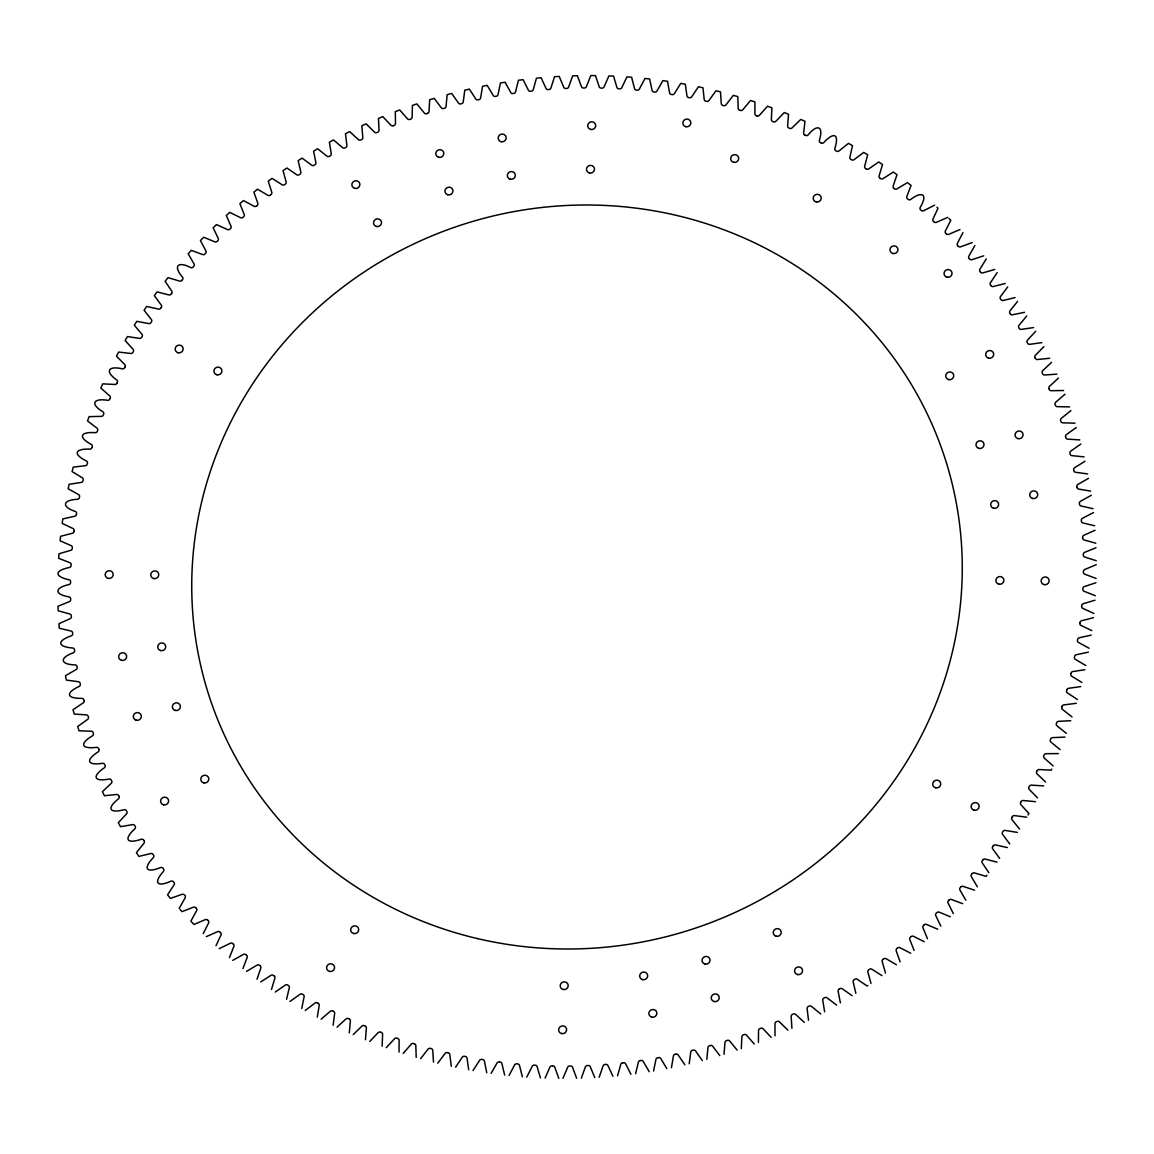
<?xml version="1.0" encoding="UTF-8"?>
<svg xmlns="http://www.w3.org/2000/svg" width="1154" height="1154" viewBox="0 0 1154 1154"><rect width="100%" height="100%" fill="white"/><g stroke="black" fill="none" stroke-linecap="round" stroke-linejoin="round"><path stroke-width="1.5" d="M382.133 1046.188L382.623 1034.474A2.149 2.063 -17.3 0 0 381.209 1032.441L380.935 1032.34M1096.112 578.471L1084.803 574.202A2.149 2.063 -17.3 0 1 1083.404 572.153L1083.418 571.518A2.149 2.063 -17.3 0 1 1084.861 569.441L1096.3 564.652M365.457 1039.74L366.366 1028.026A2.149 2.063 -17.3 0 0 365.025 1025.949L364.722 1025.819M1081.702 606.009L1081.673 606.239A2.149 2.063 -17.3 0 0 1082.914 608.418L1093.862 613.452M1081.716 605.72L1081.731 605.648A2.149 2.063 -17.3 0 1 1083.317 603.672L1095.016 600.224M1079.913 623.016L1079.884 623.261A2.149 2.063 -17.3 0 0 1081.038 625.482L1091.828 630.603M74.058 531.258L74.116 530.696A2.149 2.063 -17.3 0 0 72.962 528.518L62.172 523.397L62.446 521.435L62.806 518.896L74.693 516.242A2.149 2.063 -17.3 0 0 76.424 514.367M1079.884 623.304L1079.956 622.67A2.149 2.063 -17.3 0 1 1081.615 620.737L1093.415 617.693M706.839 1059.329L707.95 1047.63A2.149 2.063 -17.3 0 1 709.638 1045.726L710.2 1045.567M76.438 514.338L76.525 513.746A2.149 2.063 -17.3 0 0 75.443 511.51C60.758 506.548 62.965 499.855 77.621 499.293A2.149 2.063 -17.3 0 0 79.424 497.489L79.539 496.855A2.149 2.063 -17.3 0 0 78.544 494.59L68.158 488.748L68.576 486.8L69.125 484.291L81.155 482.444A2.149 2.063 -17.3 0 0 83.016 480.699L83.16 480.064A2.149 2.063 -17.3 0 0 82.251 477.77L72.096 471.582L72.572 469.649L73.207 467.154L85.295 465.711A2.149 2.063 -17.3 0 0 87.214 464.023L87.387 463.403A2.149 2.063 -17.3 0 0 86.55 461.066C72.313 454.041 75.068 448.545 90.026 449.108A2.149 2.063 -17.3 0 0 92.017 447.478L92.031 447.406M689.212 1063.815L690.741 1052.145A2.149 2.063 -17.3 0 1 692.501 1050.299L693.136 1050.14A2.149 2.063 -17.3 0 1 695.545 1050.948L702.281 1060.54M1089.102 648.245L1078.557 642.489A2.149 2.048 -17.3 0 1 1077.475 640.254L1077.576 639.633A2.149 2.063 -17.3 0 1 1079.307 637.758L1091.194 635.104M1088.395 652.169L1076.379 654.707A2.149 2.063 -17.3 0 0 1074.59 656.511L1074.461 657.145A2.149 2.063 -17.3 0 0 1075.456 659.41L1085.784 665.526M671.44 1067.71L673.402 1056.098A2.149 2.063 -17.3 0 1 675.22 1054.309L675.494 1054.251M1070.941 673.503L1070.984 673.301A2.149 2.063 -17.3 0 1 1072.845 671.556L1084.875 669.709M653.568 1071.013L655.934 1059.459A2.149 2.063 -17.3 0 1 657.823 1057.728L657.982 1057.699M1080.865 686.572L1068.705 688.289A2.149 2.063 -17.3 0 0 1066.786 689.977L1066.743 690.135M271.478 989.468L274.883 978.145A2.149 2.063 -17.3 0 0 274.017 975.822M1066.729 690.207L1066.642 690.525A2.149 2.063 -17.3 0 0 1067.45 692.934L1077.36 699.468M635.594 1073.71L638.378 1062.228A2.149 2.063 -17.3 0 1 640.326 1060.569L640.484 1060.54M1076.249 703.305L1063.974 704.892A2.149 2.063 -17.3 0 0 1061.983 706.522L1061.882 706.868M257.01 979.27L260.818 968.047A2.149 2.063 -17.3 0 0 260.039 965.71L260.039 965.71M92.176 446.944L92.205 446.872A2.149 2.063 -17.3 0 0 91.454 444.521C77.549 437.092 80.434 431.582 95.364 432.663A2.149 2.063 -17.3 0 0 97.398 431.106L97.614 430.5A2.149 2.063 -17.3 0 0 96.95 428.12L87.545 420.921L88.238 419.032L89.146 416.623L101.278 416.392A2.149 2.063 -17.3 0 0 103.37 414.906L103.6 414.3A2.149 2.063 -17.3 0 0 103.038 411.906C89.752 403.929 93.387 397.957 107.784 400.323A2.149 2.063 -17.3 0 0 109.918 398.895L110.005 398.721M1061.983 706.551L1061.795 707.128A2.149 2.063 -17.3 0 0 1062.545 709.479L1072.023 716.908M617.549 1075.802L620.751 1064.421A2.149 2.063 -17.3 0 1 622.742 1062.82L622.828 1062.805M242.931 968.581L247.144 957.488A2.149 2.063 -17.3 0 0 246.451 955.108M1056.516 723.169L1056.4 723.471A2.149 2.063 -17.3 0 0 1057.05 725.88L1066.354 733.353M1064.954 737.117L1052.722 737.608A2.149 2.063 -17.3 0 0 1050.63 739.094L1050.4 739.7A2.149 2.063 -17.3 0 0 1050.962 742.094L1060.093 749.624M581.342 1078.153L585.338 1067.003A2.149 2.063 -17.3 0 1 587.444 1065.531L588.107 1065.503A2.149 2.063 -17.3 0 1 590.271 1066.786L594.772 1077.562M1058.463 753.605L1046.216 753.677A2.149 2.063 -17.3 0 0 1044.081 755.105L1043.865 755.625A2.149 2.063 -17.3 0 0 1044.312 758.12L1053.155 765.939M216 945.775L221.005 934.971A2.149 2.063 -17.3 0 0 220.486 932.562L220.457 932.533M1051.741 769.083L1051.265 770.136L1039.148 769.53A2.149 2.063 -17.3 0 0 1036.97 770.886L1036.754 771.319M203.205 933.687L208.585 923.056A2.149 2.063 -17.3 0 0 208.153 920.632L207.749 920.228M117.073 383.041L117.319 382.537A2.149 2.063 -17.3 0 0 116.915 380.084C104.336 371.314 108.332 365.515 122.483 368.847A2.149 2.063 -17.3 0 0 124.719 367.563L124.92 367.174M117.03 383.114L117.059 383.085A2.149 2.048 -17.3 0 1 114.852 384.47L102.735 383.864L101.913 385.696L100.845 388.061L109.688 395.88A2.149 2.063 -17.3 0 1 110.178 398.303M545.106 1078.067L549.895 1067.19A2.149 2.063 -17.3 0 1 552.102 1065.878L552.348 1065.878M1043.721 785.903L1031.517 785.153A2.149 2.063 -17.3 0 0 1029.281 786.437L1029.007 786.97A2.149 2.063 -17.3 0 0 1029.296 789.466L1037.533 797.876M124.993 367.03L125.007 366.986A2.149 2.063 -17.3 0 0 124.704 364.534L116.467 356.124L117.694 353.831L118.646 352.057L130.676 353.47A2.149 2.063 -17.3 0 0 132.941 352.273L133.186 351.84A2.149 2.063 -17.3 0 0 133.042 349.244L125.122 340.545L126.421 338.295L127.445 336.564L139.403 338.382A2.149 2.063 -17.3 0 0 141.711 337.242L142.057 336.694A2.149 2.063 -17.3 0 0 141.928 334.227L134.326 325.255L135.407 323.538L136.792 321.346L148.664 323.567A2.149 2.063 -17.3 0 0 151.015 322.514L151.376 321.98A2.149 2.063 -17.3 0 0 151.333 319.499L144.077 310.282L145.202 308.594L146.673 306.445L158.444 309.07A2.149 2.063 -17.3 0 0 160.839 308.104L161.041 307.801M1035.484 801.684L1023.324 800.53A2.149 2.063 -17.3 0 0 1021.059 801.727M1021.03 801.77L1020.814 802.16A2.149 2.063 -17.3 0 0 1020.958 804.756L1028.878 813.455L1028.012 814.955M509.029 1075.542L514.583 1064.998A2.149 2.063 -17.3 0 1 516.877 1063.829L517.526 1063.887A2.149 2.063 -17.3 0 1 519.488 1065.445L522.358 1076.769M1026.699 817.191L1014.597 815.618A2.149 2.063 -17.3 0 0 1012.289 816.744L1012.116 817.032M491.099 1073.379L497.028 1063.007A2.149 2.063 -17.3 0 1 499.365 1061.911M1019.516 828.99L1012.072 819.773A2.149 2.063 -17.3 0 1 1011.943 817.306M1017.352 832.409L1005.336 830.433A2.149 2.063 -17.3 0 0 1002.985 831.486L1002.624 832.02A2.149 2.063 -17.3 0 0 1002.667 834.501L1009.764 843.963M1007.716 286.928L1000.532 296.535A2.149 2.063 -17.3 0 0 1000.518 299.016L1000.879 299.535A2.149 2.063 -17.3 0 0 1003.23 300.458L1015.073 297.602M161.185 307.599L161.142 307.671A2.149 2.063 -17.3 0 0 161.257 305.089L154.347 295.626L155.718 293.751L157.088 291.875L168.744 294.905A2.149 2.063 -17.3 0 0 171.167 294.01L171.383 293.722M992.93 846.228L993.161 845.896A2.149 2.063 -17.3 0 1 995.556 844.93L1007.327 847.555M455.585 1067.219L462.235 1057.252A2.149 2.063 -17.3 0 1 464.644 1056.314L465.278 1056.444A2.149 2.063 -17.3 0 1 467.053 1058.204L468.683 1069.772M1017.583 301.367L1010.168 310.614A2.149 2.063 -17.3 0 0 1009.952 313.224L1010.168 313.556M171.528 293.52L171.456 293.621A2.149 2.063 -17.3 0 0 171.701 291.01L165.137 281.302L166.739 279.254L168.008 277.652L179.534 281.071A2.149 2.063 -17.3 0 0 181.986 280.263M982.746 860.119L982.544 860.379A2.149 2.063 -17.3 0 0 982.299 862.99L988.863 872.698M986.901 875.208L985.992 876.348L974.466 872.929A2.149 2.063 -17.3 0 0 972.014 873.737L971.625 874.213M182.058 280.162L182.39 279.758A2.149 2.063 -17.3 0 0 182.62 277.277C172.682 265.766 178.005 261.006 190.814 267.598A2.149 2.063 -17.3 0 0 193.281 266.877L193.713 266.386A2.149 2.063 -17.3 0 0 194.031 263.92L188.203 253.779L189.761 252.048L191.319 250.331L202.556 254.515A2.149 2.063 -17.3 0 0 205.051 253.866L205.499 253.39A2.149 2.063 -17.3 0 0 205.917 250.937L200.45 240.595L201.863 239.123L203.695 237.248L214.759 241.821A2.149 2.063 -17.3 0 0 217.269 241.258L217.745 240.797A2.149 2.063 -17.3 0 0 218.236 238.359L213.158 227.828L215.048 225.996L216.519 224.583L227.41 229.531A2.149 2.063 -17.3 0 0 229.934 229.055L230.425 228.607A2.149 2.063 -17.3 0 0 231.002 226.184L226.314 215.481L227.828 214.11L229.79 212.35L240.479 217.659A2.149 2.063 -17.3 0 0 243.018 217.269L243.523 216.837A2.149 2.063 -17.3 0 0 244.186 214.442L239.888 203.58L241.907 201.878L243.48 200.565L253.952 206.234A2.149 2.063 -17.3 0 0 256.52 205.931L256.837 205.672M420.662 1058.665L428.004 1049.159A2.149 2.063 -17.3 0 1 430.471 1048.395L431.091 1048.568A2.149 2.063 -17.3 0 1 432.736 1050.428L433.515 1062.113M977.395 886.863L971.379 876.708A2.149 2.063 -17.3 0 1 971.61 874.242M1035.686 331.27L1027.507 340.127A2.149 2.063 -17.3 0 0 1027.219 342.594L1027.522 343.156A2.149 2.063 -17.3 0 0 1029.772 344.31L1041.831 342.651M960.691 887.152L960.719 887.123A2.149 2.063 -17.3 0 1 963.186 886.402L974.582 890.196M960.532 887.339L960.287 887.614A2.149 2.063 -17.3 0 0 959.969 890.08L965.797 900.221M1043.894 346.662L1035.412 355.259A2.149 2.063 -17.3 0 0 1035.051 357.711M948.833 900.25L948.53 900.582A2.149 2.063 -17.3 0 0 948.083 903.063L953.348 913.607M1051.554 362.356L1042.769 370.65A2.149 2.063 -17.3 0 0 1042.307 373.103L1042.567 373.68A2.149 2.063 -17.3 0 0 1044.716 374.992L1056.848 374.141M369.756 1041.456L378.079 1032.729A2.149 2.063 -17.3 0 1 380.589 1032.21L380.892 1032.325M937.697 929.215L926.59 924.469A2.149 2.063 -17.3 0 0 924.065 924.945L924.065 924.945M924.008 925.003L923.647 925.335A2.149 2.063 -17.3 0 0 922.998 927.816L927.47 938.721M353.254 1034.59L361.88 1026.137A2.149 2.063 -17.3 0 1 364.419 1025.69M910.823 936.86L910.982 936.731A2.149 2.063 -17.3 0 1 913.521 936.341L924.21 941.65M337.04 1027.147L345.955 1018.982A2.149 2.063 -17.3 0 1 348.508 1018.636L348.652 1018.708M910.751 953.247L900.048 947.766A2.149 2.063 -17.3 0 0 897.48 948.069L897.293 948.227M256.52 205.931L256.967 205.571A2.149 2.063 -17.3 0 0 257.789 203.133L253.88 192.127L255.957 190.497L257.573 189.227L267.829 195.257A2.149 2.063 -17.3 0 0 270.397 195.04M321.115 1019.17L330.318 1011.308A2.149 2.063 -17.3 0 1 332.871 1011.034L333.275 1011.236M1076.278 427.514L1066.426 434.582A2.149 2.063 -17.3 0 0 1065.604 436.948M883.084 959.349L883.603 958.96A2.149 2.063 -17.3 0 1 886.171 958.743L896.427 964.773M885.493 973.038L882.233 961.715A2.149 2.063 -17.3 0 1 883.084 959.349M881.944 975.62L871.919 969.259A2.149 2.063 -17.3 0 0 869.351 969.389L868.818 969.764A2.149 2.063 -17.3 0 0 867.88 972.101L870.967 983.367M867.822 985.502L867.087 985.992L857.307 979.284A2.149 2.063 -17.3 0 0 854.739 979.328L854.494 979.486M1085.02 461.254L1074.691 467.658A2.149 2.063 -17.3 0 0 1073.71 469.966M275.287 992.036L285.254 985.112A2.149 2.063 -17.3 0 1 287.822 985.112L288.37 985.458A2.149 2.063 -17.3 0 1 289.308 987.737L286.553 999.321M852.128 995.714L842.348 988.834A2.149 2.063 -17.3 0 0 839.795 988.79L839.29 989.093M1088.467 478.362L1077.923 484.406A2.149 2.063 -17.3 0 0 1076.87 486.685L1076.942 487.161M839.232 989.122L839.261 989.108A2.149 2.048 -17.3 0 0 838.136 991.401L840.4 1002.855M260.717 981.953L270.93 975.375A2.149 2.063 -17.3 0 1 273.498 975.462L273.887 975.736M836.592 1005.091L827.086 997.864A2.149 2.063 -17.3 0 0 824.519 997.734L823.942 998.066A2.149 2.063 -17.3 0 0 822.773 1000.302L824.62 1011.842M246.538 971.394L256.967 965.162A2.149 2.063 -17.3 0 1 259.52 965.321L259.982 965.653M820.739 1013.933L811.493 1006.403A2.149 2.063 -17.3 0 0 808.954 1006.187L808.363 1006.49A2.149 2.063 -17.3 0 0 807.108 1008.683L808.536 1020.295M232.762 960.344L243.407 954.459A2.149 2.063 -17.3 0 1 245.946 954.704L246.264 954.964M1095.059 530.277L1083.938 535.254A2.149 2.063 -17.3 0 0 1082.64 537.418L1082.668 537.894M934.61 205.167L923.763 210.692A2.149 2.048 -17.3 0 1 921.224 210.36L920.748 209.941A2.149 2.063 -17.3 0 1 920.142 207.547C928.119 194.334 922.32 190.54 910.593 199.541A2.149 2.063 -17.3 0 1 908.054 199.296L907.578 198.906A2.149 2.063 -17.3 0 1 906.856 196.512L911.069 185.419L909.049 183.832L907.462 182.606L897.033 188.852A2.149 2.063 -17.3 0 1 894.48 188.679L894.437 188.65M791.904 1028.315L791.168 1016.544A2.149 2.063 -17.3 0 1 792.495 1014.395L793.014 1014.135A2.149 2.063 -17.3 0 1 795.64 1014.409L804.324 1022.386M1095.997 547.732L1084.717 552.333A2.149 2.063 -17.3 0 0 1083.332 554.454L1083.346 555.088A2.149 2.063 -17.3 0 0 1084.818 557.093L1096.286 560.7M776.555 1021.665L776.368 1021.752A2.149 2.063 -17.3 0 0 774.969 1023.858L775.012 1035.787M393.774 125.512L394.004 125.425A2.149 2.063 -17.3 0 0 395.476 123.363L395.317 111.65L397.25 110.914L399.731 109.976L407.477 118.819A2.149 2.063 -17.3 0 0 409.973 119.367L409.973 119.367M393.427 125.656L393.5 125.627A2.149 2.063 -17.3 0 1 390.874 125.195L382.796 116.626L380.358 117.65L378.454 118.444L379.031 130.142A2.149 2.063 -17.3 0 1 377.632 132.248L377.026 132.508A2.149 2.063 -17.3 0 1 374.502 132.119L366.106 123.839L363.698 124.935L361.822 125.8L362.832 137.456A2.149 2.063 -17.3 0 1 361.505 139.62L360.899 139.894A2.149 2.063 -17.3 0 1 358.36 139.591L349.676 131.614L347.57 132.652L345.464 133.705L346.892 145.317A2.149 2.063 -17.3 0 1 345.637 147.51L345.046 147.813A2.149 2.063 -17.3 0 1 342.493 147.597L333.52 139.922L331.443 141.033L329.38 142.158L331.227 153.698A2.149 2.063 -17.3 0 1 330.058 155.934L329.481 156.266A2.149 2.063 -17.3 0 1 326.914 156.136L317.653 148.765L315.879 149.804L313.599 151.145L315.864 162.599A2.149 2.063 -17.3 0 1 314.768 164.878L314.249 165.195A2.149 2.063 -17.3 0 1 311.652 165.166L302.117 158.127L300.127 159.382L298.15 160.637L300.819 172.004A2.149 2.063 -17.3 0 1 299.809 174.312L299.261 174.672A2.149 2.063 -17.3 0 1 296.693 174.716L286.913 168.008L284.721 169.479L283.033 170.648L286.12 181.899A2.149 2.063 -17.3 0 1 285.182 184.236L284.649 184.611A2.149 2.063 -17.3 0 1 282.081 184.741L272.055 178.38L270.151 179.75L268.262 181.135L271.767 192.285A2.149 2.063 -17.3 0 1 270.916 194.651M959.998 229.545L948.804 234.334A2.149 2.063 -17.3 0 1 946.309 233.829M758.409 1042.466L758.524 1030.637A2.149 2.063 -17.3 0 1 759.996 1028.575L760.616 1028.329A2.149 2.063 -17.3 0 1 763.126 1028.805L771.204 1037.374M1095.968 582.727L1084.399 586.564A2.149 2.063 -17.3 0 0 1082.885 588.583L1082.841 589.232A2.149 2.063 -17.3 0 0 1084.169 591.324L1095.319 595.695M741.315 1048.683L741.863 1036.869A2.149 2.063 -17.3 0 1 743.407 1034.849L744.027 1034.633A2.149 2.063 -17.3 0 1 746.523 1035.181L754.269 1044.024M426.994 113.554L427.268 113.467A2.149 2.063 -17.3 0 0 429.014 111.476L429.692 99.749L432.231 98.97L434.207 98.379L441.29 107.74A2.149 2.063 -17.3 0 0 443.727 108.462L444.362 108.274A2.149 2.063 -17.3 0 0 446.05 106.37L447.161 94.671L449.44 94.065L451.719 93.46L458.455 103.052A2.149 2.063 -17.3 0 0 460.864 103.86L461.34 103.745A2.149 2.063 -17.3 0 0 463.259 101.855L464.788 90.185L467.37 89.579L469.375 89.118L475.765 98.941A2.149 2.063 -17.3 0 0 478.131 99.835L478.78 99.691A2.149 2.063 -17.3 0 0 480.598 97.902L482.56 86.29L485.156 85.771L487.176 85.382L493.191 95.421A2.149 2.048 -17.3 0 0 495.528 96.388L496.177 96.272A2.149 2.063 -17.3 0 0 498.066 94.541L500.432 82.987L503.043 82.554L505.077 82.237L510.732 92.479A2.149 2.063 -17.3 0 0 513.025 93.532L513.674 93.431A2.149 2.063 -17.3 0 0 515.622 91.772L518.406 80.29L520.742 79.987L523.079 79.698L528.344 90.127A2.149 2.063 -17.3 0 0 530.595 91.253L531.258 91.18A2.149 2.063 -17.3 0 0 533.249 89.579L536.451 78.198L538.788 77.982L541.125 77.765L546.015 88.382A2.149 2.063 -17.3 0 0 548.222 89.579L548.886 89.536A2.149 2.063 -17.3 0 0 550.934 87.992L554.54 76.712L556.589 76.582L559.228 76.438L563.729 87.214A2.149 2.063 -17.3 0 0 565.893 88.497L566.556 88.469A2.149 2.063 -17.3 0 0 568.662 86.997L572.658 75.847L574.418 75.789L577.361 75.717L581.457 86.651A2.149 2.063 -17.3 0 0 583.563 88.007L584.227 88.007A2.149 2.063 -17.3 0 0 586.391 86.608L590.79 75.573L593.43 75.587L595.478 75.616L599.171 86.694A2.149 2.063 -17.3 0 0 601.234 88.108L601.898 88.122A2.149 2.063 -17.3 0 0 604.105 86.81L608.894 75.933L611.245 76.02L613.582 76.121L616.871 87.329A2.149 2.063 -17.3 0 0 618.876 88.815L619.539 88.858A2.149 2.063 -17.3 0 0 621.79 87.603L626.968 76.885L629.305 77.058L631.642 77.231L634.512 88.555A2.149 2.063 -17.3 0 0 636.474 90.113L637.123 90.171A2.149 2.063 -17.3 0 0 639.417 89.002L644.971 78.458L647.596 78.732L649.63 78.962L652.082 90.373A2.149 2.063 -17.3 0 0 653.986 92.003L654.635 92.089A2.149 2.063 -17.3 0 0 656.972 90.993L662.901 80.621L665.209 80.953L667.531 81.285L669.58 92.796A2.149 2.063 -17.3 0 0 671.412 94.484L672.061 94.585A2.149 2.063 -17.3 0 0 674.426 93.575L680.73 83.405L682.735 83.752L685.317 84.228L686.947 95.796A2.149 2.063 -17.3 0 0 688.722 97.556L689.356 97.686A2.149 2.063 -17.3 0 0 691.765 96.748L698.415 86.781L700.983 87.329L702.974 87.762L704.185 99.388A2.149 2.063 -17.3 0 0 705.887 101.206L706.479 101.35A2.149 2.063 -17.3 0 0 708.96 100.499L715.97 90.762L717.947 91.253L720.485 91.887L721.264 103.571A2.149 2.063 -17.3 0 0 722.909 105.432L723.529 105.605A2.149 2.063 -17.3 0 0 725.996 104.841L733.338 95.335L735.574 95.97L737.81 96.619L738.171 108.317A2.149 2.063 -17.3 0 0 739.743 110.25L739.772 110.265M427.384 113.424L426.879 113.597A2.149 2.063 -17.3 0 1 424.297 112.991L416.868 103.889L414.084 104.841L412.411 105.418L412.137 117.131A2.149 2.063 -17.3 0 1 410.593 119.15M724.02 1054.338L724.986 1042.524A2.149 2.063 -17.3 0 1 726.616 1040.576L727.251 1040.374A2.149 2.063 -17.3 0 1 729.703 1041.009L737.132 1050.111M684.899 1064.81L678.235 1055.059A2.149 2.063 -17.3 0 0 675.869 1054.165L675.537 1054.237M658.141 1057.67L658.472 1057.612A2.149 2.063 -17.3 0 1 660.809 1058.579L666.824 1068.618M1024.55 312.301L1012.606 314.768A2.149 2.063 -17.3 0 1 1010.284 313.758L1010.197 313.628M649.212 1071.72L643.268 1061.521A2.149 2.063 -17.3 0 0 640.975 1060.468L640.6 1060.526M622.944 1062.791L623.362 1062.747A2.149 2.063 -17.3 0 1 625.656 1063.873L630.921 1074.302M1070.768 720.702L1058.636 721.337A2.149 2.063 -17.3 0 0 1056.602 722.894M605.273 1064.464L605.778 1064.421A2.149 2.063 -17.3 0 1 607.985 1065.618L612.875 1076.235M1049.621 358.259L1037.518 359.514A2.149 2.063 -17.3 0 1 1035.326 358.288L1035.095 357.827M599.157 1077.302L603.066 1066.007A2.149 2.063 -17.3 0 1 605.114 1064.464M562.921 1078.413L567.609 1067.392A2.149 2.063 -17.3 0 1 569.773 1065.993L570.437 1065.993A2.149 2.063 -17.3 0 1 572.557 1067.349L576.639 1078.283M558.81 1078.399L554.829 1067.306A2.149 2.063 -17.3 0 0 552.766 1065.892M1074.965 423.186L1062.848 422.811A2.149 2.063 -17.3 0 1 1060.858 421.282L1060.67 420.72A2.149 2.063 -17.3 0 1 1061.391 418.282L1070.898 410.622M526.743 1077.1L532.21 1066.397A2.149 2.063 -17.3 0 1 534.461 1065.142L535.081 1065.185A2.149 2.063 -17.3 0 1 537.129 1066.671L540.418 1077.879M1079.812 439.934L1067.71 439.14A2.149 2.063 -17.3 0 1 1065.777 437.554L1065.632 437.02M504.659 1075.081L501.918 1063.627A2.149 2.063 -17.3 0 0 500.014 1061.997M1084.039 456.854L1071.994 455.657A2.149 2.063 -17.3 0 1 1070.119 453.998L1069.96 453.392A2.149 2.063 -17.3 0 1 1070.854 451.041L1080.894 444.03M486.757 1072.758L484.42 1061.204A2.149 2.063 -17.3 0 0 482.588 1059.516L481.983 1059.415A2.149 2.063 -17.3 0 0 479.574 1060.425L472.996 1070.551M1087.645 473.919L1075.658 472.303A2.149 2.063 -17.3 0 1 1073.84 470.601L1073.811 470.443M1090.631 491.099L1078.716 489.094A2.149 2.063 -17.3 0 1 1076.97 487.32M451.301 1066.31L449.815 1054.612A2.149 2.063 -17.3 0 0 448.113 1052.794L448.113 1052.794M996.912 862.125L985.256 859.095A2.149 2.063 -17.3 0 0 982.833 859.99M447.752 1052.708L447.521 1052.65A2.149 2.063 -17.3 0 0 445.04 1053.501L437.755 1063.166M1094.713 525.777L1083 522.964A2.149 2.063 -17.3 0 1 1081.385 521.074L1081.327 520.44A2.149 2.063 -17.3 0 1 1082.553 518.233L1093.458 512.607M739.974 110.322L740.363 110.438A2.149 2.063 -17.3 0 0 742.844 109.745L750.533 100.485L753.014 101.292L754.947 101.927L754.889 113.64A2.149 2.063 -17.3 0 0 756.375 115.616L756.836 115.775M414.228 1043.735L414.257 1043.75A2.149 2.063 -17.3 0 1 415.829 1045.683L416.19 1057.381M414.142 1043.721L413.709 1043.591A2.149 2.063 -17.3 0 0 411.156 1044.255L403.193 1053.429M1095.81 543.217L1084.212 540A2.149 2.063 -17.3 0 1 1082.683 538.053M962.681 903.669L951.444 899.485A2.149 2.063 -17.3 0 0 948.949 900.134M756.952 115.818L756.88 115.789A2.149 2.063 -17.3 0 0 759.505 115.227L767.511 106.226L769.689 107.019L771.867 107.812L771.377 119.526A2.149 2.063 -17.3 0 0 772.791 121.559L773.368 121.776A2.149 2.063 -17.3 0 0 775.921 121.271L784.244 112.544L786.393 113.395L788.543 114.26L787.634 125.974A2.149 2.063 -17.3 0 0 788.975 128.051L789.581 128.31A2.149 2.063 -17.3 0 0 792.12 127.863L800.746 119.41L803.126 120.463L804.973 121.285L803.631 132.97A2.149 2.063 -17.3 0 0 804.901 135.09L804.944 135.105M386.215 1047.673L394.509 1038.773A2.149 2.063 -17.3 0 1 397.005 1038.167L397.625 1038.384A2.149 2.063 -17.3 0 1 399.111 1040.36L399.053 1052.087M950.305 916.752L939.241 912.179A2.149 2.063 -17.3 0 0 936.731 912.742L936.255 913.203A2.149 2.063 -17.3 0 0 935.764 915.641L940.842 926.172M349.301 1032.83L350.369 1021.03A2.149 2.063 -17.3 0 0 349.099 1018.91L349.099 1018.91M805.045 135.162L805.492 135.364A2.149 2.063 -17.3 0 0 808.045 135.018C817.162 123.694 823.884 125.901 819.354 140.5A2.149 2.063 -17.3 0 0 820.552 142.678L821.013 142.908M333.145 1025.257L334.646 1013.5A2.149 2.063 -17.3 0 0 333.448 1011.322M317.292 1017.15L319.211 1005.422A2.149 2.063 -17.3 0 0 318.1 1003.215L318.1 1003.215M317.754 1003.028L317.61 1002.941A2.149 2.063 -17.3 0 0 314.97 1003.086L305.247 1010.5M301.757 1008.495L304.093 996.84A2.149 2.063 -17.3 0 0 303.069 994.589L302.521 994.258A2.149 2.063 -17.3 0 0 299.953 994.359L289.971 1001.441M866.077 168.83L865.659 168.571A2.149 2.063 -17.3 0 1 864.678 166.263L867.678 154.838L863.783 152.4L854.191 159.526A2.149 2.063 -17.3 0 1 851.479 159.742L850.931 159.411A2.149 2.063 -17.3 0 1 849.907 157.16L852.489 145.649L850.743 144.639L848.507 143.356L839.03 150.914A2.149 2.063 -17.3 0 1 836.462 151.087L835.9 150.785A2.149 2.063 -17.3 0 1 834.789 148.577C839.636 133.575 833.736 131.614 823.682 142.692A2.149 2.063 -17.3 0 1 821.129 142.966M866.135 168.873L866.178 168.888A2.149 2.063 -17.3 0 0 868.746 168.888L878.713 161.978L880.632 163.248L882.521 164.532L879.117 175.855A2.149 2.063 -17.3 0 0 879.983 178.178M1081.904 682.418L1071.749 676.23A2.149 2.063 -17.3 0 1 1070.84 673.936M880.084 178.25L880.502 178.538A2.149 2.063 -17.3 0 0 883.07 178.625L893.283 172.047L895.143 173.388L896.99 174.73L893.182 185.953A2.149 2.063 -17.3 0 0 893.961 188.29L894.35 188.578M229.473 957.589L233.858 946.453A2.149 2.063 -17.3 0 0 233.252 944.059M232.834 943.698L232.805 943.669A2.149 2.063 -17.3 0 0 230.237 943.308L219.188 948.646M936.933 207.273L938 208.225L932.995 219.029A2.149 2.063 -17.3 0 0 933.514 221.438L933.543 221.467M787.894 1030.161L779.498 1021.881A2.149 2.063 -17.3 0 0 776.974 1021.492M933.658 221.582L933.975 221.885A2.149 2.063 -17.3 0 0 936.5 222.304L947.737 217.341M220.4 932.475L220.025 932.115A2.149 2.063 -17.3 0 0 217.5 931.696L206.263 936.659M948.963 218.524L950.795 220.313L945.414 230.944A2.149 2.063 -17.3 0 0 945.847 233.382L946.251 233.772M1045.625 782.037L1037.085 773.916A2.149 2.063 -17.3 0 1 1036.681 771.463M962.955 232.618L957.402 243.278A2.149 2.063 -17.3 0 0 957.733 245.73L957.907 245.903M195.992 907.982L196.267 908.27A2.149 2.063 -17.3 0 1 196.598 910.722L190.843 921.18L192.228 922.609L194.002 924.455L205.196 919.666A2.149 2.063 -17.3 0 1 207.706 920.171M195.848 907.837L195.848 907.837A2.149 2.063 -17.3 0 0 193.353 907.217L182 911.631L180.096 909.511M972.202 242.585L960.647 246.783A2.149 2.063 -17.3 0 1 958.166 246.191M974.841 245.542L968.913 256.029A2.149 2.063 -17.3 0 0 969.158 258.482L969.187 258.51M179.159 908.458L185.087 897.971A2.149 2.063 -17.3 0 0 184.842 895.518L184.842 895.518M969.374 258.727L969.576 258.972A2.149 2.063 -17.3 0 0 972.029 259.636L983.713 255.827M184.712 895.36L184.452 895.057A2.149 2.063 -17.3 0 0 181.971 894.364L170.475 898.389L169.018 896.644L167.561 894.898L174.052 884.844A2.149 2.063 -17.3 0 0 173.893 882.377L173.547 881.93A2.149 2.063 -17.3 0 0 171.066 881.122C157.16 887.455 152.934 883.098 163.507 871.328A2.149 2.063 -17.3 0 0 163.435 868.861L163.075 868.371A2.149 2.063 -17.3 0 0 160.666 867.505C146.515 873.362 142.476 868.847 153.468 857.465A2.149 2.063 -17.3 0 0 153.482 854.984L153.121 854.465A2.149 2.063 -17.3 0 0 150.77 853.542L138.927 856.398L137.514 854.277L136.417 852.633L143.947 843.257A2.149 2.063 -17.3 0 0 144.048 840.776L143.817 840.4M986.252 258.885L979.948 269.156A2.149 2.063 -17.3 0 0 980.107 271.623L980.352 271.94M719.793 1055.621L712.811 1046.404A2.149 2.063 -17.3 0 0 710.273 1045.538M980.482 272.099L980.453 272.07A2.149 2.063 -17.3 0 0 982.934 272.878L994.734 269.459M997.157 272.604L990.493 282.672A2.149 2.063 -17.3 0 0 990.565 285.139L990.781 285.427M990.897 285.586L990.94 285.658A2.149 2.063 -17.3 0 0 993.334 286.495L1005.249 283.466M999.652 858.374L992.743 848.911A2.149 2.063 -17.3 0 1 992.786 846.43M143.803 840.372L143.716 840.242A2.149 2.063 -17.3 0 0 141.394 839.232C126.81 844.194 123.247 839.319 134.946 828.716A2.149 2.063 -17.3 0 0 135.148 826.25L134.816 825.687A2.149 2.063 -17.3 0 0 132.537 824.62L120.535 826.682L119.554 824.951L118.314 822.73L126.493 813.873A2.149 2.063 -17.3 0 0 126.781 811.406L126.478 810.844A2.149 2.063 -17.3 0 0 124.228 809.69C109.37 813.657 106.269 808.449 118.573 798.741A2.149 2.048 -17.3 0 0 118.949 796.289L118.761 795.899M1026.757 315.922L1019.054 325.284A2.149 2.063 -17.3 0 0 1018.852 327.765L1019.17 328.313A2.149 2.063 -17.3 0 0 1021.463 329.38L1033.609 327.563M118.732 795.827L118.689 795.755A2.149 2.063 -17.3 0 0 116.482 794.486L104.379 795.741L103.413 793.692L102.446 791.644L111.231 783.35A2.149 2.063 -17.3 0 0 111.693 780.897L111.433 780.32A2.149 2.063 -17.3 0 0 109.284 779.008C94.037 782.008 91.498 776.57 104.451 767.698A2.149 2.063 -17.3 0 0 105 765.261L104.754 764.669A2.149 2.063 -17.3 0 0 102.663 763.299C87.286 765.78 85.021 760.226 98.234 751.817A2.149 2.063 -17.3 0 0 98.869 749.393L98.869 749.364M1058.506 378.036L1049.549 386.301A2.149 2.063 -17.3 0 0 1049 388.739L1049.015 388.783M1049.159 389.1L1049.246 389.331A2.149 2.063 -17.3 0 0 1051.337 390.701L1063.584 390.528M1064.998 394.221L1055.766 402.183A2.149 2.063 -17.3 0 0 1055.131 404.607L1055.347 405.198A2.149 2.063 -17.3 0 0 1057.381 406.655L1069.614 406.886M98.826 749.249L98.696 748.917A2.149 2.063 -17.3 0 0 96.619 747.345C81.141 749.292 79.136 743.652 92.608 735.718A2.149 2.063 -17.3 0 0 93.344 733.324L93.157 732.747A2.149 2.063 -17.3 0 0 91.152 731.203L79.035 730.814L78.458 728.924L77.722 726.486L87.574 719.418A2.149 2.063 -17.3 0 0 88.396 717.052L88.209 716.446A2.149 2.063 -17.3 0 0 86.29 714.86L74.188 714.066L73.683 712.162L73.034 709.696L83.146 702.959A2.149 2.063 -17.3 0 0 84.04 700.622M914.112 950.42L909.814 939.558A2.149 2.063 -17.3 0 1 910.477 937.163M900.12 961.873L896.211 950.867A2.149 2.063 -17.3 0 1 896.975 948.487M84.026 700.579L83.881 700.002A2.149 2.063 -17.3 0 0 82.006 698.343C66.413 698.733 65.244 692.804 79.309 686.341A2.149 2.063 -17.3 0 0 80.29 684.033L80.16 683.399A2.149 2.063 -17.3 0 0 78.342 681.697L66.355 680.081L65.937 677.86L65.533 675.638L76.077 669.594A2.149 2.063 -17.3 0 0 77.13 667.315L77.029 666.68A2.149 2.063 -17.3 0 0 75.284 664.906C59.994 664.603 59.258 657.766 73.452 652.731A2.149 2.063 -17.3 0 0 74.592 650.481L74.52 649.933A2.149 2.063 -17.3 0 0 72.832 648.014C57.123 646.788 56.834 640.787 71.447 635.767A2.149 2.063 -17.3 0 0 72.673 633.56L72.615 632.969A2.149 2.063 -17.3 0 0 71 631.036L59.287 628.223L59.128 626.247L58.941 623.723L70.062 618.746A2.149 2.063 -17.3 0 0 71.36 616.582L71.317 615.947A2.149 2.063 -17.3 0 0 69.788 614L58.19 610.783L58.089 608.533L58.003 606.268L69.283 601.667A2.149 2.063 -17.3 0 0 70.668 599.546L70.654 598.912A2.149 2.063 -17.3 0 0 69.182 596.906C53.978 594.454 54.411 587.631 69.139 584.559A2.149 2.063 -17.3 0 0 70.582 582.481L70.596 581.847A2.149 2.063 -17.3 0 0 69.197 579.798C53.733 576.437 54.584 570.437 69.601 567.436A2.149 2.063 -17.3 0 0 71.115 565.417L71.159 564.768A2.149 2.063 -17.3 0 0 69.831 562.676L58.681 558.305L58.825 556.04L58.984 553.776L70.682 550.343A2.149 2.063 -17.3 0 0 72.269 548.352L72.327 547.717A2.149 2.063 -17.3 0 0 71.086 545.582L60.109 540.837L60.369 538.283L60.585 536.307L72.385 533.263A2.149 2.063 -17.3 0 0 74.044 531.33M855.85 993.363L853.181 981.996A2.149 2.063 -17.3 0 1 854.191 979.688M1091.251 495.297L1080.548 501.269A2.149 2.063 -17.3 0 0 1079.408 503.519L1079.437 503.793M1093.011 508.683L1081.168 505.986A2.149 2.063 -17.3 0 1 1079.48 504.154M477.482 938.591A386.648 370.535 -17.3 0 0 949.078 471.871A386.648 370.535 -17.3 0 0 304.44 320.538A386.648 370.535 -17.3 0 0 477.482 938.591M563.267 989.512A4.025 3.866 -17.3 0 0 568.057 984.521A4.025 3.866 -17.3 0 0 561.291 983.121A4.025 3.866 -17.3 0 0 563.267 989.512M353.759 933.528A4.025 3.866 -17.3 0 0 358.533 928.552A4.025 3.866 -17.3 0 0 351.768 927.152A4.025 3.866 -17.3 0 0 353.759 933.528M203.869 782.902A4.025 3.866 -17.3 0 0 208.643 777.911A4.025 3.866 -17.3 0 0 201.878 776.512A4.025 3.866 -17.3 0 0 203.869 782.902M153.828 578.572A4.025 3.866 -17.3 0 0 158.603 573.581A4.025 3.866 -17.3 0 0 151.838 572.182A4.025 3.866 -17.3 0 0 153.828 578.572M216.995 374.79A4.025 3.866 -17.3 0 0 221.77 369.799A4.025 3.866 -17.3 0 0 215.005 368.414A4.025 3.866 -17.3 0 0 216.995 374.79M376.579 226.501A4.025 3.866 -17.3 0 0 381.354 221.525A4.025 3.866 -17.3 0 0 374.603 220.125A4.025 3.866 -17.3 0 0 376.579 226.501M589.535 173.013A4.025 3.866 -17.3 0 0 594.31 168.037A4.025 3.866 -17.3 0 0 587.545 166.638A4.025 3.866 -17.3 0 0 589.535 173.013M948.804 379.623A4.025 3.866 -17.3 0 0 953.579 374.646A4.025 3.866 -17.3 0 0 946.814 373.247A4.025 3.866 -17.3 0 0 948.804 379.623M998.946 584.198A4.025 3.866 -17.3 0 0 1003.72 579.221A4.025 3.866 -17.3 0 0 996.955 577.822A4.025 3.866 -17.3 0 0 998.946 584.198M935.793 787.821A4.025 3.866 -17.3 0 0 940.568 782.83A4.025 3.866 -17.3 0 0 933.802 781.431A4.025 3.866 -17.3 0 0 935.793 787.821M776.296 936.283A4.025 3.866 -17.3 0 0 781.07 931.292A4.025 3.866 -17.3 0 0 774.305 929.893A4.025 3.866 -17.3 0 0 776.296 936.283M816.267 201.964A4.025 3.866 -17.3 0 0 821.042 196.973A4.025 3.866 -17.3 0 0 814.277 195.574A4.025 3.866 -17.3 0 0 816.267 201.964M685.909 126.709A4.025 3.866 -17.3 0 0 690.683 121.718A4.025 3.866 -17.3 0 0 683.933 120.319A4.025 3.866 -17.3 0 0 685.909 126.709M893.008 253.519A4.025 3.866 -17.3 0 0 897.783 248.528A4.025 3.866 -17.3 0 0 891.032 247.129A4.025 3.866 -17.3 0 0 893.008 253.519M733.742 162.325A4.025 3.866 -17.3 0 0 738.531 157.333A4.025 3.866 -17.3 0 0 731.766 155.934A4.025 3.866 -17.3 0 0 733.742 162.325M947.102 277.22A4.025 3.866 -17.3 0 0 951.877 272.229A4.025 3.866 -17.3 0 0 945.126 270.829A4.025 3.866 -17.3 0 0 947.102 277.22M651.693 1017.107A4.025 3.866 -17.3 0 0 656.756 1012.39A4.025 3.866 -17.3 0 0 650.106 1010.615A4.025 3.866 -17.3 0 0 651.693 1017.107M1044.182 584.631A4.025 3.866 -17.3 0 0 1048.957 579.64A4.025 3.866 -17.3 0 0 1042.206 578.241A4.025 3.866 -17.3 0 0 1044.182 584.631M510.183 179.173A4.025 3.866 -17.3 0 0 515.247 174.456A4.025 3.866 -17.3 0 0 508.597 172.667A4.025 3.866 -17.3 0 0 510.183 179.173M501.009 141.682A4.025 3.866 -17.3 0 0 506.072 136.965A4.025 3.866 -17.3 0 0 499.422 135.191A4.025 3.866 -17.3 0 0 501.009 141.682M447.81 194.766A4.025 3.866 -17.3 0 0 452.873 190.049A4.025 3.866 -17.3 0 0 446.223 188.275A4.025 3.866 -17.3 0 0 447.81 194.766M438.635 157.276A4.025 3.866 -17.3 0 0 443.699 152.573A4.025 3.866 -17.3 0 0 437.049 150.785A4.025 3.866 -17.3 0 0 438.635 157.276M136.158 720.197A4.025 3.866 -17.3 0 0 141.221 715.48A4.025 3.866 -17.3 0 0 134.571 713.691A4.025 3.866 -17.3 0 0 136.158 720.197M175.206 710.431A4.025 3.866 -17.3 0 0 180.284 705.714A4.025 3.866 -17.3 0 0 173.619 703.926A4.025 3.866 -17.3 0 0 175.206 710.431M121.502 660.333A4.025 3.866 -17.3 0 0 126.565 655.616A4.025 3.866 -17.3 0 0 119.915 653.828A4.025 3.866 -17.3 0 0 121.502 660.333M160.565 650.553A4.025 3.866 -17.3 0 0 165.628 645.851A4.025 3.866 -17.3 0 0 158.963 644.062A4.025 3.866 -17.3 0 0 160.565 650.553M714.066 1001.513A4.025 3.866 -17.3 0 0 719.13 996.796A4.025 3.866 -17.3 0 0 712.48 995.008A4.025 3.866 -17.3 0 0 714.066 1001.513M704.892 964.023A4.025 3.866 -17.3 0 0 709.955 959.306A4.025 3.866 -17.3 0 0 703.305 957.531A4.025 3.866 -17.3 0 0 704.892 964.023M642.518 979.616A4.025 3.866 -17.3 0 0 647.582 974.914A4.025 3.866 -17.3 0 0 640.932 973.125A4.025 3.866 -17.3 0 0 642.518 979.616M1017.886 438.607A4.025 3.866 -17.3 0 0 1022.963 433.89A4.025 3.866 -17.3 0 0 1016.299 432.115A4.025 3.866 -17.3 0 0 1017.886 438.607M978.837 448.372A4.025 3.866 -17.3 0 0 983.9 443.655A4.025 3.866 -17.3 0 0 977.25 441.881A4.025 3.866 -17.3 0 0 978.837 448.372M1032.541 498.47A4.025 3.866 -17.3 0 0 1037.605 493.753A4.025 3.866 -17.3 0 0 1030.955 491.979A4.025 3.866 -17.3 0 0 1032.541 498.47M993.493 508.236A4.025 3.866 -17.3 0 0 998.556 503.533A4.025 3.866 -17.3 0 0 991.906 501.745A4.025 3.866 -17.3 0 0 993.493 508.236M108.26 578.399A4.025 3.866 -17.3 0 0 113.034 573.408A4.025 3.866 -17.3 0 0 106.269 572.009A4.025 3.866 -17.3 0 0 108.26 578.399M178.221 352.778A4.025 3.866 -17.3 0 0 182.996 347.787A4.025 3.866 -17.3 0 0 176.245 346.402A4.025 3.866 -17.3 0 0 178.221 352.778M354.942 188.405A4.025 3.866 -17.3 0 0 359.716 183.414A4.025 3.866 -17.3 0 0 352.951 182.015A4.025 3.866 -17.3 0 0 354.942 188.405M590.761 129.45A4.025 3.866 -17.3 0 0 595.551 124.459A4.025 3.866 -17.3 0 0 588.785 123.06A4.025 3.866 -17.3 0 0 590.761 129.45M988.762 358.187A4.025 3.866 -17.3 0 0 993.536 353.196A4.025 3.866 -17.3 0 0 986.785 351.797A4.025 3.866 -17.3 0 0 988.762 358.187M974.221 810.238A4.025 3.866 -17.3 0 0 978.996 805.261A4.025 3.866 -17.3 0 0 972.231 803.862A4.025 3.866 -17.3 0 0 974.221 810.238M561.681 1033.58A4.025 3.866 -17.3 0 0 566.455 1028.589A4.025 3.866 -17.3 0 0 559.69 1027.19A4.025 3.866 -17.3 0 0 561.681 1033.58M329.64 971.452A4.025 3.866 -17.3 0 0 334.415 966.461A4.025 3.866 -17.3 0 0 327.649 965.061A4.025 3.866 -17.3 0 0 329.64 971.452M163.68 804.843A4.025 3.866 -17.3 0 0 168.455 799.852A4.025 3.866 -17.3 0 0 161.69 798.453A4.025 3.866 -17.3 0 0 163.68 804.843M797.602 974.567A4.025 3.866 -17.3 0 0 802.376 969.576A4.025 3.866 -17.3 0 0 795.625 968.192A4.025 3.866 -17.3 0 0 797.602 974.567"/></g></svg>
